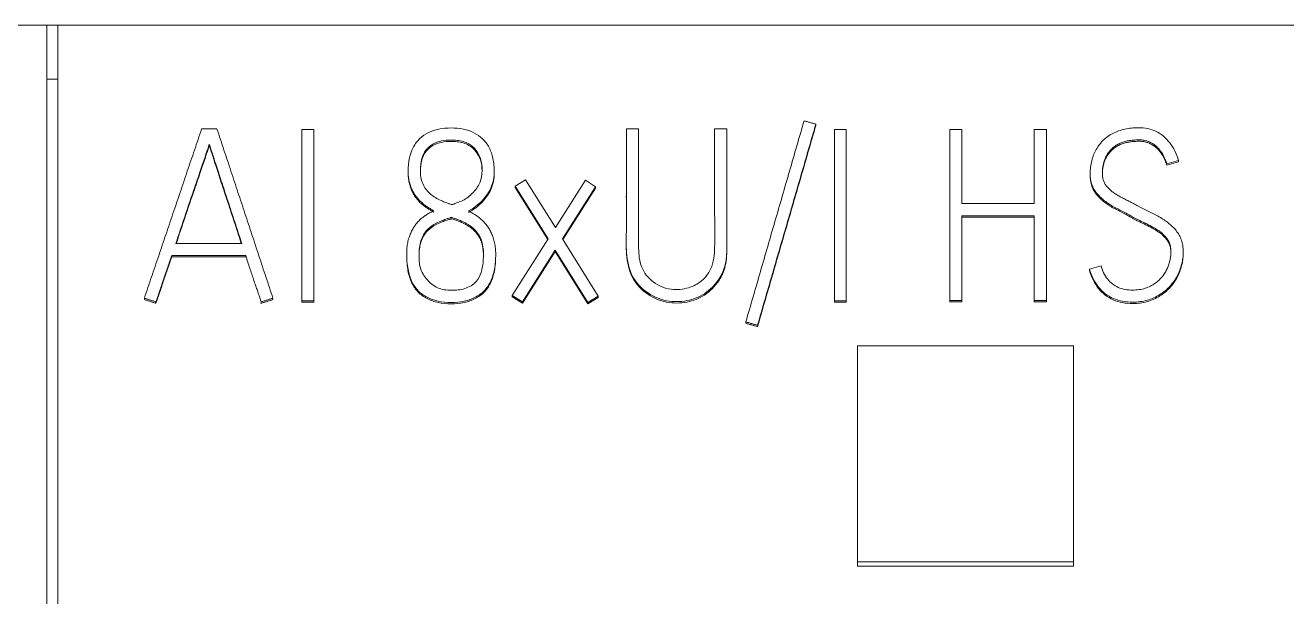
# Model space of a CAD drawing. Header units: millimetres. Extents: x 4137 to 6698, y 1400 to 3585.
# Drawn here: x 5359.75 to 5371.42, y 3082.5 to 3087.78 of the extents above; entities that cross this region are included whole.
import ezdxf

# ---------------------------------------------------------------- set-up
doc = ezdxf.new("R2010")
doc.units = ezdxf.units.MM
doc.layers.add('000-PI-Oprema', color=30, linetype='Continuous', lineweight=5)

msp = doc.modelspace()

# ---------------------------------------------------------------- linework, layer by layer
at = {"layer": '000-PI-Oprema', "color": 0, "linetype": 'ByBlock', "lineweight": 0}
for p, q in [((5359.948, 3087.785), (5355.048, 3087.785)), ((5360.048, 3087.785), (5359.948, 3087.785)), ((5384.848, 3087.785), (5360.048, 3087.785)), ((5360.048, 3077.602), (5360.048, 3087.785)), ((5360.048, 3087.285), (5359.948, 3087.285)), ((5366.127, 3086.826), (5366.127, 3086.814)), ((5367.064, 3086.87), (5367.064, 3086.858)), ((5368.304, 3086.822), (5368.304, 3085.239)), ((5368.415, 3086.822), (5368.304, 3086.822)), ((5368.415, 3086.135), (5368.415, 3086.822)), ((5369.198, 3086.822), (5369.085, 3086.822)), ((5369.085, 3086.822), (5369.085, 3086.135)), ((5369.198, 3085.239), (5369.198, 3086.822)), ((5361.451, 3086.685), (5361.451, 3086.673)), ((5366.127, 3086.592), (5366.127, 3086.571)), ((5370.312, 3086.503), (5370.421, 3086.533)), ((5370.312, 3086.49), (5370.421, 3086.521)), ((5370.312, 3086.503), (5370.312, 3086.49)), ((5370.421, 3086.533), (5370.421, 3086.521)), ((5363.291, 3086.44), (5363.291, 3086.427)), ((5364.088, 3086.427), (5364.088, 3086.44)), ((5364.376, 3086.355), (5364.281, 3086.296)), ((5364.654, 3085.913), (5364.376, 3086.355)), ((5364.933, 3086.351), (5364.654, 3085.913)), ((5365.026, 3086.291), (5364.933, 3086.351)), ((5366.127, 3086.387), (5366.127, 3086.4)), ((5369.602, 3086.413), (5369.602, 3086.401)), ((5364.281, 3086.296), (5364.281, 3086.283)), ((5364.281, 3086.296), (5364.587, 3085.809)), ((5364.281, 3086.283), (5364.583, 3085.803)), ((5364.718, 3085.809), (5365.026, 3086.291)), ((5364.722, 3085.803), (5365.026, 3086.279)), ((5365.026, 3086.291), (5365.026, 3086.279)), ((5365.31, 3086.202), (5365.31, 3086.189)), ((5366.127, 3086.141), (5366.127, 3086.128)), ((5369.085, 3086.135), (5368.415, 3086.135)), ((5368.415, 3085.239), (5368.415, 3086.023)), ((5368.415, 3086.023), (5369.085, 3086.023)), ((5368.415, 3086.01), (5369.085, 3086.01)), ((5369.085, 3086.023), (5369.085, 3085.239)), ((5364.587, 3085.809), (5364.254, 3085.285)), ((5365.049, 3085.279), (5364.718, 3085.809)), ((5365.309, 3085.782), (5365.309, 3085.769)), ((5361.103, 3085.655), (5361.103, 3085.643)), ((5361.789, 3085.655), (5361.789, 3085.643)), ((5363.278, 3085.665), (5363.278, 3085.653)), ((5364.101, 3085.65), (5364.101, 3085.663)), ((5364.35, 3085.226), (5364.651, 3085.704)), ((5364.35, 3085.213), (5364.651, 3085.691)), ((5364.651, 3085.704), (5364.953, 3085.222)), ((5364.651, 3085.704), (5364.651, 3085.691)), ((5364.651, 3085.691), (5364.953, 3085.209)), ((5370.463, 3085.675), (5370.463, 3085.688)), ((5369.704, 3085.561), (5369.596, 3085.53)), ((5369.596, 3085.53), (5369.596, 3085.517)), ((5360.85, 3085.261), (5360.85, 3085.248)), ((5360.957, 3085.226), (5360.957, 3085.213)), ((5361.931, 3085.213), (5361.929, 3085.219)), ((5361.931, 3085.226), (5361.931, 3085.213)), ((5362.04, 3085.261), (5362.04, 3085.248)), ((5362.306, 3085.237), (5362.306, 3085.224)), ((5362.417, 3085.237), (5362.417, 3085.224)), ((5364.254, 3085.285), (5364.254, 3085.273)), ((5364.254, 3085.285), (5364.35, 3085.226)), ((5364.254, 3085.273), (5364.35, 3085.213)), ((5364.35, 3085.226), (5364.35, 3085.213)), ((5364.953, 3085.222), (5365.049, 3085.279)), ((5364.953, 3085.209), (5365.049, 3085.266)), ((5364.953, 3085.222), (5364.953, 3085.209)), ((5365.049, 3085.279), (5365.049, 3085.266)), ((5367.235, 3085.237), (5367.235, 3085.224)), ((5367.345, 3085.237), (5367.345, 3085.224)), ((5368.304, 3085.239), (5368.304, 3085.226)), ((5368.304, 3085.239), (5368.415, 3085.239)), ((5368.304, 3085.226), (5368.415, 3085.226)), ((5368.415, 3085.239), (5368.415, 3085.226)), ((5369.085, 3085.239), (5369.085, 3085.226)), ((5369.085, 3085.239), (5369.198, 3085.239)), ((5369.085, 3085.226), (5369.198, 3085.226)), ((5369.198, 3085.239), (5369.198, 3085.226)), ((5366.416, 3085.041), (5366.416, 3085.028)), ((5366.524, 3085.01), (5366.524, 3084.998)), ((5367.448, 3084.82), (5367.448, 3082.822)), ((5369.448, 3084.82), (5367.448, 3084.82)), ((5369.448, 3082.822), (5369.448, 3084.82)), ((5367.448, 3082.822), (5367.448, 3082.783)), ((5367.448, 3082.822), (5369.448, 3082.822)), ((5367.448, 3082.783), (5369.448, 3082.783)), ((5369.448, 3082.822), (5369.448, 3082.783))]:
    msp.add_line(p, q, dxfattribs=at)
for points, knots in [([(5359.948, 3087.785), (5359.948, 3086.7), (5359.948, 3083.097), (5359.948, 3079.491), (5359.948, 3076.97)], [0, 0, 0, 0, 0.301146, 1, 1, 1, 1]), ([(5363.529, 3086.069), (5363.519, 3086.074), (5363.5, 3086.085), (5363.472, 3086.102), (5363.444, 3086.122), (5363.416, 3086.144), (5363.391, 3086.169), (5363.367, 3086.197), (5363.345, 3086.228), (5363.327, 3086.263), (5363.311, 3086.301), (5363.299, 3086.342), (5363.292, 3086.388), (5363.29, 3086.461), (5363.297, 3086.554), (5363.333, 3086.659), (5363.396, 3086.74), (5363.479, 3086.796), (5363.579, 3086.829), (5363.689, 3086.838), (5363.8, 3086.829), (5363.901, 3086.795), (5363.984, 3086.737), (5364.046, 3086.655), (5364.081, 3086.549), (5364.091, 3086.447), (5364.083, 3086.357), (5364.062, 3086.286), (5364.026, 3086.22), (5363.978, 3086.16), (5363.919, 3086.108), (5363.874, 3086.08), (5363.85, 3086.067)], [0, 0, 0, 0, 0.014556, 0.029567, 0.045073, 0.06094, 0.077119, 0.093748, 0.110887, 0.128668, 0.147296, 0.166948, 0.187898, 0.210413, 0.266348, 0.314631, 0.359149, 0.40325, 0.449199, 0.499993, 0.551851, 0.598383, 0.642757, 0.687636, 0.736493, 0.793087, 0.826472, 0.85944, 0.893283, 0.927929, 0.963171, 1, 1, 1, 1]), ([(5365.311, 3086.826), (5365.311, 3086.756), (5365.31, 3086.6), (5365.311, 3086.36), (5365.31, 3086.122), (5365.312, 3085.905), (5365.305, 3085.699), (5365.335, 3085.486), (5365.478, 3085.31), (5365.672, 3085.225), (5365.869, 3085.226), (5366.045, 3085.295), (5366.168, 3085.42), (5366.239, 3085.582), (5366.241, 3085.772), (5366.24, 3086.003), (5366.24, 3086.274), (5366.24, 3086.538), (5366.24, 3086.724), (5366.24, 3086.811), (5366.24, 3086.826)], [0, 0, 0, 0, 0.056588, 0.12618, 0.193845, 0.248988, 0.301001, 0.361119, 0.417663, 0.475034, 0.525525, 0.571601, 0.623134, 0.662261, 0.7114, 0.774249, 0.84962, 0.929927, 0.98784, 1, 1, 1, 1]), ([(5366.127, 3086.826), (5366.127, 3086.784), (5366.127, 3086.685), (5366.127, 3086.517), (5366.127, 3086.295), (5366.127, 3086.038), (5366.129, 3085.784), (5366.124, 3085.563), (5366.02, 3085.418), (5365.88, 3085.345), (5365.709, 3085.331), (5365.535, 3085.405), (5365.428, 3085.568), (5365.423, 3085.739), (5365.424, 3085.916), (5365.424, 3086.123), (5365.424, 3086.377), (5365.424, 3086.619), (5365.424, 3086.772), (5365.424, 3086.826)], [0, 0, 0, 0, 0.037912, 0.088194, 0.15005, 0.235584, 0.316728, 0.37904, 0.427403, 0.467304, 0.515197, 0.575318, 0.625401, 0.679015, 0.724908, 0.783705, 0.863784, 0.951314, 1, 1, 1, 1]), ([(5370.421, 3086.533), (5370.412, 3086.564), (5370.39, 3086.622), (5370.342, 3086.698), (5370.283, 3086.76), (5370.214, 3086.805), (5370.135, 3086.832), (5370.057, 3086.839), (5369.986, 3086.835), (5369.923, 3086.825), (5369.866, 3086.809), (5369.813, 3086.786), (5369.765, 3086.757), (5369.723, 3086.723), (5369.688, 3086.682), (5369.657, 3086.637), (5369.633, 3086.586), (5369.615, 3086.531), (5369.605, 3086.472), (5369.601, 3086.413), (5369.605, 3086.359), (5369.616, 3086.311), (5369.635, 3086.269), (5369.661, 3086.232), (5369.692, 3086.198), (5369.727, 3086.167), (5369.765, 3086.139), (5369.807, 3086.112), (5369.852, 3086.088), (5369.899, 3086.065), (5369.946, 3086.04), (5369.992, 3086.014), (5370.038, 3085.99), (5370.082, 3085.968), (5370.125, 3085.947), (5370.167, 3085.927), (5370.205, 3085.905), (5370.24, 3085.883), (5370.272, 3085.858), (5370.298, 3085.831), (5370.321, 3085.802), (5370.339, 3085.769), (5370.348, 3085.73), (5370.351, 3085.691), (5370.349, 3085.652), (5370.342, 3085.615), (5370.332, 3085.575), (5370.317, 3085.535), (5370.296, 3085.497), (5370.271, 3085.461), (5370.24, 3085.427), (5370.203, 3085.397), (5370.16, 3085.371), (5370.111, 3085.35), (5370.055, 3085.338), (5369.971, 3085.333), (5369.861, 3085.348), (5369.753, 3085.434), (5369.713, 3085.516), (5369.704, 3085.561)], [0, 0, 0, 0, 0.029502, 0.056552, 0.082213, 0.107035, 0.131706, 0.157625, 0.177725, 0.196768, 0.215008, 0.232485, 0.249262, 0.265692, 0.282067, 0.298646, 0.315747, 0.333416, 0.35172, 0.370963, 0.387214, 0.402039, 0.415923, 0.429557, 0.443355, 0.457518, 0.472137, 0.48722, 0.502837, 0.518847, 0.535063, 0.551489, 0.567151, 0.582304, 0.596956, 0.611001, 0.624363, 0.637091, 0.649186, 0.660727, 0.671894, 0.683121, 0.695107, 0.708316, 0.719066, 0.730707, 0.743348, 0.756492, 0.769735, 0.783289, 0.797204, 0.811603, 0.826753, 0.842746, 0.859925, 0.878764, 0.920226, 0.957605, 1, 1, 1, 1]), ([(5363.689, 3086.128), (5363.694, 3086.127), (5363.713, 3086.128), (5363.748, 3086.148), (5363.816, 3086.167), (5363.892, 3086.233), (5363.962, 3086.321), (5363.98, 3086.442), (5363.967, 3086.574), (5363.878, 3086.692), (5363.763, 3086.72), (5363.677, 3086.724), (5363.6, 3086.718), (5363.518, 3086.69), (5363.449, 3086.634), (5363.411, 3086.543), (5363.403, 3086.458), (5363.407, 3086.372), (5363.431, 3086.298), (5363.478, 3086.237), (5363.532, 3086.197), (5363.573, 3086.173), (5363.613, 3086.155), (5363.639, 3086.144), (5363.666, 3086.136), (5363.68, 3086.129), (5363.689, 3086.128)], [0, 0, 0, 0, 0.007812, 0.03125, 0.0625, 0.125, 0.1875, 0.25, 0.3125, 0.40625, 0.46875, 0.5, 0.546875, 0.59375, 0.640625, 0.6875, 0.75, 0.78125, 0.828125, 0.875, 0.90625, 0.9375, 0.953125, 0.976562, 0.984375, 1, 1, 1, 1]), ([(5363.975, 3086.439), (5363.975, 3086.474), (5363.964, 3086.564), (5363.878, 3086.679), (5363.763, 3086.707), (5363.677, 3086.712), (5363.6, 3086.705), (5363.518, 3086.677), (5363.449, 3086.621), (5363.411, 3086.532), (5363.405, 3086.466), (5363.405, 3086.429)], [0, 0, 0, 0, 0.114744, 0.30519, 0.432154, 0.495636, 0.590859, 0.686082, 0.781305, 0.876528, 1, 1, 1, 1]), ([(5369.596, 3085.53), (5369.605, 3085.498), (5369.628, 3085.439), (5369.677, 3085.361), (5369.74, 3085.299), (5369.815, 3085.255), (5369.902, 3085.229), (5369.987, 3085.222), (5370.064, 3085.227), (5370.131, 3085.24), (5370.192, 3085.263), (5370.247, 3085.293), (5370.297, 3085.328), (5370.34, 3085.369), (5370.377, 3085.415), (5370.408, 3085.465), (5370.432, 3085.518), (5370.45, 3085.574), (5370.461, 3085.631), (5370.465, 3085.689), (5370.461, 3085.745), (5370.449, 3085.798), (5370.427, 3085.845), (5370.399, 3085.886), (5370.366, 3085.923), (5370.328, 3085.955), (5370.286, 3085.985), (5370.242, 3086.013), (5370.194, 3086.037), (5370.144, 3086.062), (5370.095, 3086.087), (5370.048, 3086.112), (5370.003, 3086.136), (5369.961, 3086.157), (5369.92, 3086.178), (5369.882, 3086.197), (5369.847, 3086.218), (5369.815, 3086.239), (5369.786, 3086.261), (5369.762, 3086.285), (5369.741, 3086.312), (5369.726, 3086.341), (5369.717, 3086.375), (5369.714, 3086.42), (5369.718, 3086.473), (5369.73, 3086.531), (5369.751, 3086.578), (5369.779, 3086.617), (5369.809, 3086.65), (5369.843, 3086.675), (5369.879, 3086.694), (5369.917, 3086.709), (5369.954, 3086.717), (5369.99, 3086.721), (5370.022, 3086.724), (5370.055, 3086.726), (5370.089, 3086.723), (5370.126, 3086.716), (5370.158, 3086.703), (5370.187, 3086.686), (5370.213, 3086.667), (5370.235, 3086.645), (5370.254, 3086.622), (5370.271, 3086.598), (5370.285, 3086.573), (5370.296, 3086.548), (5370.305, 3086.525), (5370.31, 3086.51), (5370.312, 3086.503)], [0, 0, 0, 0, 0.030216, 0.057834, 0.084112, 0.110126, 0.13699, 0.166062, 0.187444, 0.207786, 0.227532, 0.246694, 0.265147, 0.28321, 0.301078, 0.318906, 0.33698, 0.354995, 0.372624, 0.390132, 0.408102, 0.424528, 0.439934, 0.454952, 0.469937, 0.485134, 0.500714, 0.516729, 0.533253, 0.550073, 0.566929, 0.583824, 0.598837, 0.613277, 0.627146, 0.64033, 0.652736, 0.664395, 0.675364, 0.685785, 0.695827, 0.705789, 0.716159, 0.727332, 0.74751, 0.765141, 0.780786, 0.795151, 0.808601, 0.821478, 0.833928, 0.845962, 0.857807, 0.868933, 0.878649, 0.88698, 0.899043, 0.910208, 0.920757, 0.930874, 0.940594, 0.950061, 0.959303, 0.96829, 0.9771, 0.985473, 0.993098, 1, 1, 1, 1]), ([(5369.715, 3086.405), (5369.716, 3086.425), (5369.718, 3086.463), (5369.73, 3086.518), (5369.751, 3086.565), (5369.779, 3086.604), (5369.809, 3086.637), (5369.843, 3086.662), (5369.879, 3086.682), (5369.917, 3086.696), (5369.954, 3086.704), (5369.99, 3086.708), (5370.022, 3086.711), (5370.055, 3086.713), (5370.089, 3086.711), (5370.126, 3086.703), (5370.158, 3086.69), (5370.187, 3086.673), (5370.213, 3086.654), (5370.235, 3086.632), (5370.254, 3086.609), (5370.271, 3086.585), (5370.285, 3086.56), (5370.296, 3086.535), (5370.305, 3086.512), (5370.31, 3086.497), (5370.312, 3086.49)], [0, 0, 0, 0, 0.065823, 0.131059, 0.188942, 0.242091, 0.291852, 0.339495, 0.385558, 0.430084, 0.473906, 0.515072, 0.551021, 0.581842, 0.626473, 0.667782, 0.706813, 0.744244, 0.780205, 0.815232, 0.849428, 0.882676, 0.915274, 0.946254, 0.974465, 1, 1, 1, 1]), ([(5361.451, 3086.685), (5361.449, 3086.677), (5361.441, 3086.655), (5361.428, 3086.615), (5361.41, 3086.562), (5361.388, 3086.496), (5361.363, 3086.422), (5361.335, 3086.341), (5361.305, 3086.253), (5361.273, 3086.16), (5361.24, 3086.063), (5361.207, 3085.964), (5361.174, 3085.865), (5361.152, 3085.8), (5361.141, 3085.767)], [0, 0, 0, 0, 0.027278, 0.070772, 0.130481, 0.202611, 0.283368, 0.372754, 0.469089, 0.570695, 0.677572, 0.786406, 0.893882, 1, 1, 1, 1]), ([(5361.451, 3086.673), (5361.449, 3086.664), (5361.441, 3086.643), (5361.428, 3086.603), (5361.41, 3086.549), (5361.388, 3086.484), (5361.363, 3086.41), (5361.335, 3086.328), (5361.305, 3086.24), (5361.273, 3086.147), (5361.24, 3086.05), (5361.207, 3085.951), (5361.175, 3085.857), (5361.155, 3085.796), (5361.145, 3085.767)], [0, 0, 0, 0, 0.027661, 0.071766, 0.132313, 0.205456, 0.287346, 0.377986, 0.475674, 0.578706, 0.687084, 0.797446, 0.90643, 1, 1, 1, 1]), ([(5361.751, 3085.767), (5361.741, 3085.8), (5361.719, 3085.865), (5361.687, 3085.964), (5361.655, 3086.063), (5361.623, 3086.16), (5361.592, 3086.253), (5361.563, 3086.341), (5361.536, 3086.422), (5361.512, 3086.496), (5361.491, 3086.562), (5361.474, 3086.615), (5361.461, 3086.655), (5361.454, 3086.677), (5361.451, 3086.685)], [0, 0, 0, 0, 0.106064, 0.213567, 0.322511, 0.429491, 0.5311, 0.627338, 0.716604, 0.797292, 0.869405, 0.929132, 0.972664, 1, 1, 1, 1]), ([(5361.747, 3085.767), (5361.738, 3085.796), (5361.718, 3085.857), (5361.687, 3085.951), (5361.655, 3086.05), (5361.623, 3086.147), (5361.592, 3086.24), (5361.563, 3086.328), (5361.536, 3086.41), (5361.512, 3086.484), (5361.491, 3086.549), (5361.474, 3086.603), (5361.461, 3086.643), (5361.454, 3086.664), (5361.451, 3086.673)], [0, 0, 0, 0, 0.093515, 0.202527, 0.313001, 0.421482, 0.524517, 0.622107, 0.712625, 0.794447, 0.867572, 0.928138, 0.97228, 1, 1, 1, 1]), ([(5363.529, 3086.056), (5363.519, 3086.061), (5363.5, 3086.072), (5363.472, 3086.09), (5363.444, 3086.109), (5363.416, 3086.131), (5363.391, 3086.156), (5363.367, 3086.184), (5363.345, 3086.215), (5363.327, 3086.25), (5363.311, 3086.288), (5363.299, 3086.33), (5363.292, 3086.376), (5363.291, 3086.409), (5363.291, 3086.427), (5363.291, 3086.429)], [0, 0, 0, 0, 0.068397, 0.138937, 0.211797, 0.286356, 0.362379, 0.440519, 0.521055, 0.604608, 0.692141, 0.784485, 0.882929, 0.988726, 1, 1, 1, 1]), ([(5364.088, 3086.429), (5364.088, 3086.425), (5364.088, 3086.397), (5364.083, 3086.344), (5364.062, 3086.273), (5364.026, 3086.208), (5363.978, 3086.148), (5363.919, 3086.095), (5363.874, 3086.067), (5363.85, 3086.054)], [0, 0, 0, 0, 0.025577, 0.182798, 0.338056, 0.497434, 0.660595, 0.826558, 1, 1, 1, 1]), ([(5365.309, 3085.769), (5365.309, 3085.745), (5365.311, 3085.645), (5365.335, 3085.473), (5365.478, 3085.298), (5365.672, 3085.212), (5365.869, 3085.213), (5366.045, 3085.282), (5366.168, 3085.407), (5366.239, 3085.569), (5366.241, 3085.759), (5366.24, 3085.99), (5366.24, 3086.198), (5366.24, 3086.329), (5366.24, 3086.365)], [0, 0, 0, 0, 0.033223, 0.13371, 0.228223, 0.324119, 0.408514, 0.48553, 0.571667, 0.637068, 0.719204, 0.824256, 0.950238, 1, 1, 1, 1]), ([(5369.602, 3086.407), (5369.602, 3086.404), (5369.602, 3086.383), (5369.605, 3086.346), (5369.616, 3086.298), (5369.635, 3086.256), (5369.661, 3086.219), (5369.692, 3086.185), (5369.727, 3086.154), (5369.765, 3086.126), (5369.807, 3086.1), (5369.852, 3086.076), (5369.899, 3086.052), (5369.946, 3086.027), (5369.992, 3086.002), (5370.038, 3085.977), (5370.082, 3085.955), (5370.125, 3085.935), (5370.167, 3085.915), (5370.205, 3085.893), (5370.24, 3085.87), (5370.272, 3085.846), (5370.298, 3085.819), (5370.321, 3085.789), (5370.339, 3085.756), (5370.348, 3085.718), (5370.35, 3085.691), (5370.35, 3085.677)], [0, 0, 0, 0, 0.008262, 0.056111, 0.099761, 0.14064, 0.180782, 0.221408, 0.263107, 0.306149, 0.350557, 0.396538, 0.443676, 0.491422, 0.539784, 0.585899, 0.630514, 0.673652, 0.715005, 0.754346, 0.79182, 0.827432, 0.861414, 0.894293, 0.927346, 0.962637, 1, 1, 1, 1]), ([(5363.85, 3086.067), (5363.86, 3086.062), (5363.88, 3086.051), (5363.91, 3086.033), (5363.94, 3086.013), (5363.969, 3085.99), (5363.996, 3085.963), (5364.021, 3085.933), (5364.044, 3085.898), (5364.063, 3085.86), (5364.08, 3085.819), (5364.092, 3085.773), (5364.1, 3085.722), (5364.103, 3085.639), (5364.095, 3085.534), (5364.061, 3085.416), (5363.999, 3085.325), (5363.912, 3085.263), (5363.806, 3085.228), (5363.689, 3085.218), (5363.572, 3085.228), (5363.466, 3085.264), (5363.38, 3085.325), (5363.318, 3085.416), (5363.284, 3085.535), (5363.276, 3085.641), (5363.279, 3085.724), (5363.286, 3085.774), (5363.298, 3085.82), (5363.314, 3085.861), (5363.332, 3085.898), (5363.354, 3085.933), (5363.378, 3085.963), (5363.405, 3085.991), (5363.434, 3086.014), (5363.465, 3086.035), (5363.496, 3086.053), (5363.518, 3086.064), (5363.529, 3086.069)], [0, 0, 0, 0, 0.013971, 0.028402, 0.043336, 0.058719, 0.0746, 0.091138, 0.108303, 0.126121, 0.144793, 0.164595, 0.185892, 0.208937, 0.268471, 0.31829, 0.36183, 0.40395, 0.448807, 0.499659, 0.550001, 0.594568, 0.636606, 0.68023, 0.730342, 0.790387, 0.813379, 0.834502, 0.85399, 0.872294, 0.889768, 0.906584, 0.922873, 0.938755, 0.95442, 0.969879, 0.985049, 1, 1, 1, 1]), ([(5363.697, 3086.006), (5363.694, 3086.007), (5363.689, 3086.007), (5363.674, 3086.001), (5363.645, 3085.997), (5363.602, 3085.974), (5363.539, 3085.953), (5363.46, 3085.895), (5363.399, 3085.793), (5363.39, 3085.669), (5363.394, 3085.537), (5363.46, 3085.429), (5363.56, 3085.345), (5363.69, 3085.329), (5363.816, 3085.341), (5363.923, 3085.401), (5363.97, 3085.498), (5363.984, 3085.58), (5363.989, 3085.653), (5363.987, 3085.721), (5363.975, 3085.783), (5363.95, 3085.84), (5363.916, 3085.888), (5363.876, 3085.922), (5363.841, 3085.945), (5363.814, 3085.96), (5363.788, 3085.973), (5363.763, 3085.983), (5363.744, 3085.99), (5363.727, 3085.997), (5363.711, 3086.001), (5363.702, 3086.005), (5363.697, 3086.006)], [0, 0, 0, 0, 0.003906, 0.007812, 0.023438, 0.046875, 0.078125, 0.125, 0.1875, 0.25, 0.3125, 0.375, 0.4375, 0.5, 0.5625, 0.625, 0.671875, 0.71875, 0.75, 0.78125, 0.820312, 0.84375, 0.875, 0.90625, 0.921875, 0.9375, 0.953125, 0.964844, 0.976562, 0.984375, 0.992188, 1, 1, 1, 1]), ([(5363.697, 3085.994), (5363.694, 3085.994), (5363.689, 3085.994), (5363.674, 3085.988), (5363.645, 3085.984), (5363.602, 3085.962), (5363.539, 3085.94), (5363.46, 3085.883), (5363.399, 3085.78), (5363.392, 3085.692), (5363.392, 3085.643), (5363.392, 3085.637)], [0, 0, 0, 0, 0.015104, 0.030208, 0.090623, 0.181247, 0.302078, 0.483325, 0.724988, 0.966651, 1, 1, 1, 1]), ([(5363.988, 3085.651), (5363.988, 3085.668), (5363.986, 3085.712), (5363.975, 3085.77), (5363.95, 3085.828), (5363.916, 3085.875), (5363.876, 3085.909), (5363.841, 3085.932), (5363.814, 3085.948), (5363.788, 3085.96), (5363.763, 3085.97), (5363.744, 3085.978), (5363.727, 3085.984), (5363.711, 3085.988), (5363.702, 3085.993), (5363.697, 3085.994)], [0, 0, 0, 0, 0.106174, 0.265786, 0.361553, 0.489242, 0.616932, 0.680776, 0.744621, 0.808466, 0.856349, 0.904233, 0.936155, 0.968078, 1, 1, 1, 1]), ([(5361.931, 3085.226), (5361.927, 3085.239), (5361.918, 3085.266), (5361.904, 3085.308), (5361.889, 3085.35), (5361.874, 3085.393), (5361.859, 3085.438), (5361.843, 3085.487), (5361.825, 3085.54), (5361.807, 3085.596), (5361.795, 3085.635), (5361.789, 3085.655)], [0, 0, 0, 0, 0.091427, 0.189007, 0.292759, 0.387174, 0.491688, 0.606301, 0.72982, 0.861052, 1, 1, 1, 1]), ([(5364.101, 3085.648), (5364.101, 3085.603), (5364.094, 3085.519), (5364.061, 3085.403), (5363.999, 3085.312), (5363.912, 3085.251), (5363.806, 3085.215), (5363.689, 3085.206), (5363.572, 3085.215), (5363.466, 3085.251), (5363.38, 3085.312), (5363.318, 3085.403), (5363.284, 3085.52), (5363.278, 3085.605), (5363.278, 3085.651)], [0, 0, 0, 0, 0.098032, 0.184613, 0.260281, 0.333482, 0.411438, 0.499815, 0.587305, 0.664757, 0.737815, 0.813629, 0.90072, 1, 1, 1, 1]), ([(5369.596, 3085.517), (5369.605, 3085.486), (5369.628, 3085.426), (5369.677, 3085.348), (5369.74, 3085.287), (5369.815, 3085.242), (5369.902, 3085.216), (5369.987, 3085.209), (5370.064, 3085.214), (5370.131, 3085.227), (5370.192, 3085.25), (5370.247, 3085.28), (5370.297, 3085.316), (5370.34, 3085.356), (5370.377, 3085.402), (5370.408, 3085.452), (5370.432, 3085.506), (5370.45, 3085.561), (5370.461, 3085.618), (5370.463, 3085.657), (5370.463, 3085.677), (5370.463, 3085.677)], [0, 0, 0, 0, 0.077352, 0.148056, 0.215328, 0.281923, 0.350695, 0.425118, 0.479856, 0.531932, 0.582482, 0.631538, 0.678776, 0.725017, 0.770759, 0.816399, 0.862669, 0.908787, 0.953917, 0.998739, 1, 1, 1, 1])]:
    msp.add_open_spline(points, degree=3, knots=knots, dxfattribs=at)
for points in [[(5360.85, 3085.261), (5361.38, 3086.826)], [(5361.38, 3086.826), (5361.522, 3086.826)], [(5361.522, 3086.826), (5362.04, 3085.261)], [(5362.306, 3086.82), (5362.417, 3086.82)], [(5362.306, 3085.237), (5362.306, 3086.82)], [(5362.417, 3086.82), (5362.417, 3085.237)], [(5365.424, 3086.826), (5365.311, 3086.826)], [(5366.24, 3086.826), (5366.127, 3086.826)], [(5366.955, 3086.901), (5366.416, 3085.041)], [(5366.524, 3085.01), (5367.064, 3086.87)], [(5366.524, 3084.998), (5367.064, 3086.858)], [(5367.064, 3086.87), (5366.955, 3086.901)], [(5367.235, 3085.237), (5367.235, 3086.82)], [(5367.235, 3086.82), (5367.345, 3086.82)], [(5367.345, 3086.82), (5367.345, 3085.237)], [(5361.141, 3085.767), (5361.751, 3085.767)], [(5361.103, 3085.655), (5360.957, 3085.226)], [(5361.103, 3085.643), (5360.957, 3085.213)], [(5361.789, 3085.655), (5361.103, 3085.655)], [(5361.789, 3085.643), (5361.103, 3085.643)], [(5360.957, 3085.226), (5360.85, 3085.261)], [(5360.957, 3085.213), (5360.85, 3085.248)], [(5362.04, 3085.261), (5361.931, 3085.226)], [(5362.04, 3085.248), (5361.931, 3085.213)], [(5362.417, 3085.237), (5362.306, 3085.237)], [(5362.417, 3085.224), (5362.306, 3085.224)], [(5367.345, 3085.237), (5367.235, 3085.237)], [(5367.345, 3085.224), (5367.235, 3085.224)], [(5366.416, 3085.041), (5366.524, 3085.01)], [(5366.416, 3085.028), (5366.524, 3084.998)]]:
    msp.add_open_spline(points, degree=1, dxfattribs=at)

doc.saveas('drawing.dxf')
